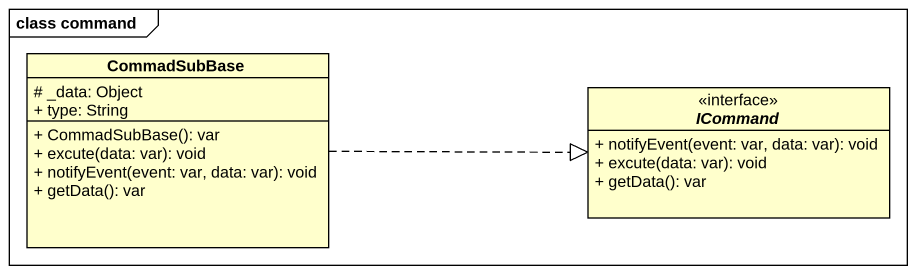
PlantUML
@startuml
mainframe class command
hide circle
hide empty members
skinparam classAttributeIconSize 0
class CommadSubBase {
  # _data: Object
  + type: String
  + CommadSubBase(): var
  + excute(data: var): void
  + notifyEvent(event: var, data: var): void
  + getData(): var
}
interface ICommand {
  + notifyEvent(event: var, data: var): void
  + excute(data: var): void
  + getData(): var
}
CommadSubBase .right.|> ICommand
@enduml
